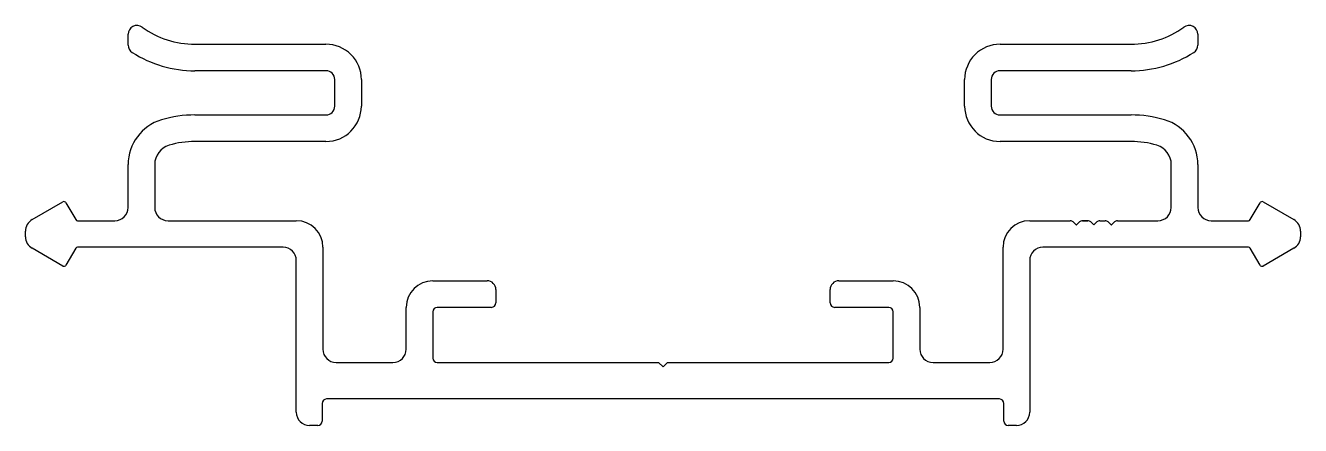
# Model space of a CAD drawing. Header units: inches. Extents: x -36 to 37.2, y 2.7 to 25.7.
import ezdxf

# ---------------------------------------------------------------- set-up
doc = ezdxf.new("R2010")
doc.units = ezdxf.units.IN
doc.header["$MEASUREMENT"] = 0
doc.layers.add('1', color=7, linetype='Continuous')

msp = doc.modelspace()

# ---------------------------------------------------------------- linework, layer by layer
at = {"layer": '1', "color": 6, "linetype": 'Continuous'}
for p, q in [((-30.078, 24.58), (-30.078, 25.194)), ((31.293, 25.194), (31.293, 24.58)), ((-26.247, 24.627), (-18.73, 24.627)), ((19.946, 24.627), (27.462, 24.627)), ((-18.73, 23.103), (-26.247, 23.103)), ((27.462, 23.103), (19.946, 23.103)), ((-18.222, 21.071), (-18.222, 22.595)), ((-16.698, 22.595), (-16.698, 21.071)), ((17.914, 21.071), (17.914, 22.595)), ((19.438, 22.595), (19.438, 21.071)), ((-26.247, 20.563), (-18.73, 20.563)), ((19.946, 20.563), (27.462, 20.563)), ((-18.73, 19.039), (-26.247, 19.039)), ((27.462, 19.039), (19.946, 19.039)), ((-30.078, 15.253), (-30.078, 17.717)), ((-28.554, 17.717), (-28.554, 15.253)), ((29.769, 15.253), (29.769, 17.717)), ((31.293, 17.717), (31.293, 15.253)), ((-35.587, 14.55), (-33.82, 15.57)), ((-33.647, 15.524), (-33.087, 14.554)), ((34.303, 14.554), (34.862, 15.524)), ((35.036, 15.57), (36.803, 14.55)), ((-32.977, 14.491), (-30.84, 14.491)), ((-27.792, 14.491), (-20.43, 14.491)), ((21.645, 14.491), (23.973, 14.491)), ((23.973, 14.491), (23.973, 14.491)), ((24.15, 14.418), (24.321, 14.247)), ((24.332, 14.247), (24.503, 14.418)), ((24.68, 14.491), (24.973, 14.491)), ((24.973, 14.491), (24.68, 14.491)), ((24.68, 14.491), (24.973, 14.491)), ((24.973, 14.491), (24.68, 14.491)), ((24.68, 14.491), (24.973, 14.491)), ((25.15, 14.418), (25.321, 14.247)), ((25.332, 14.247), (25.503, 14.418)), ((25.68, 14.491), (25.973, 14.491)), ((26.149, 14.418), (26.321, 14.247)), ((26.332, 14.247), (26.503, 14.418)), ((26.68, 14.491), (29.007, 14.491)), ((32.055, 14.491), (34.193, 14.491)), ((-35.968, 13.567), (-35.968, 13.89)), ((37.184, 13.89), (37.184, 13.567)), ((-33.82, 11.887), (-35.587, 12.907)), ((-33.087, 12.903), (-33.647, 11.934)), ((-21.192, 12.967), (-32.977, 12.967)), ((-18.906, 12.967), (-18.906, 7.111)), ((20.121, 7.111), (20.121, 12.967)), ((34.193, 12.967), (22.407, 12.967)), ((34.862, 11.934), (34.303, 12.903)), ((36.803, 12.907), (35.036, 11.887)), ((-20.43, 3.488), (-20.43, 12.205)), ((21.645, 12.205), (21.645, 3.488)), ((-12.6, 11.038), (-9.486, 11.038)), ((10.702, 11.038), (13.816, 11.038)), ((-8.978, 10.53), (-8.978, 9.768)), ((10.194, 9.768), (10.194, 10.53)), ((-14.124, 7.111), (-14.124, 9.514)), ((-9.232, 9.514), (-12.346, 9.514)), ((13.562, 9.514), (10.448, 9.514)), ((15.34, 9.514), (15.34, 7.111)), ((-12.6, 9.26), (-12.6, 6.603)), ((13.816, 6.603), (13.816, 9.26)), ((-18.144, 6.349), (-14.886, 6.349)), ((-12.346, 6.349), (-2.174, 6.349)), ((-2.174, 6.349), (-2.173, 6.349)), ((-2.173, 6.349), (0.354, 6.349)), ((0.354, 6.349), (0.608, 6.095)), ((0.608, 6.095), (0.862, 6.349)), ((0.862, 6.349), (3.389, 6.349)), ((3.389, 6.349), (3.389, 6.349)), ((3.389, 6.349), (13.562, 6.349)), ((16.102, 6.349), (19.359, 6.349)), ((-18.95, 3.996), (-18.95, 2.98)), ((-2.174, 4.25), (-18.696, 4.25)), ((-2.173, 4.25), (-2.174, 4.25)), ((0.608, 4.25), (-2.173, 4.25)), ((3.389, 4.25), (0.608, 4.25)), ((19.912, 4.25), (3.389, 4.25)), ((3.389, 4.25), (3.389, 4.25)), ((20.166, 2.98), (20.166, 3.996)), ((-19.204, 2.726), (-19.668, 2.726)), ((20.883, 2.726), (20.42, 2.726))]:
    msp.add_line(p, q, dxfattribs=at)
for centre, radius, start, end in [((-29.57, 25.194), 0.508, 54.14125, 180), ((-26.247, 29.791), 5.165, 234.14125, 270), ((27.462, 29.791), 5.165, 270, 305.85875), ((30.785, 25.194), 0.508, 0, 125.85875), ((-29.57, 24.58), 0.508, 180, 237.47682), ((-26.247, 29.791), 6.689, 237.47682, 270), ((-18.73, 22.595), 2.032, 359.99999, 90.00001), ((19.946, 22.595), 2.032, 89.99999, 180.00001), ((27.462, 29.791), 6.689, 270, 302.52318), ((30.785, 24.58), 0.508, 302.52318, 0), ((-18.73, 22.595), 0.508, 360, 90), ((19.946, 22.595), 0.508, 90, 180), ((-26.247, 13.874), 6.689, 90, 106.73076), ((-18.73, 21.071), 0.508, 270, 360), ((-18.73, 21.071), 2.032, 270, 360), ((19.946, 21.071), 2.032, 180, 270), ((19.946, 21.071), 0.508, 180, 270), ((27.462, 13.874), 6.689, 73.26924, 90), ((-27.402, 17.717), 2.676, 106.73076, 180), ((28.618, 17.717), 2.676, 0, 73.26924), ((-26.247, 13.874), 5.165, 90, 106.73076), ((27.462, 13.874), 5.165, 73.26924, 90), ((-27.402, 17.717), 1.152, 106.73076, 180), ((28.618, 17.717), 1.152, 360, 73.26924), ((-33.757, 15.46), 0.127, 30, 120), ((34.972, 15.46), 0.127, 60, 150), ((-30.84, 15.253), 0.762, 270, 360), ((-27.792, 15.253), 0.762, 180, 270), ((29.007, 15.253), 0.762, 270, 360), ((32.055, 15.253), 0.762, 180, 270), ((-35.206, 13.89), 0.762, 120, 180), ((-32.977, 14.618), 0.127, 210, 270), ((-20.43, 12.967), 1.524, 0, 90), ((21.645, 12.967), 1.524, 90, 180), ((23.973, 14.241), 0.25, 45, 90), ((24.326, 14.252), 0.008, 225, 315), ((24.68, 14.241), 0.25, 90, 135), ((24.973, 14.241), 0.25, 45, 90), ((25.326, 14.252), 0.008, 225, 315), ((25.68, 14.241), 0.25, 90, 135), ((25.973, 14.241), 0.25, 45, 90), ((26.326, 14.252), 0.008, 225, 315), ((26.68, 14.241), 0.25, 90, 135), ((34.193, 14.618), 0.127, 270, 330), ((36.422, 13.89), 0.762, 0, 60), ((-35.206, 13.567), 0.762, 180, 240), ((36.422, 13.567), 0.762, 300, 0), ((-32.977, 12.84), 0.127, 90, 150), ((-21.192, 12.205), 0.762, 0, 90), ((22.407, 12.205), 0.762, 90, 180), ((34.193, 12.84), 0.127, 30, 90), ((-33.757, 11.997), 0.127, 240, 330), ((34.972, 11.997), 0.127, 210, 300), ((-12.6, 9.514), 1.524, 90, 180), ((-9.486, 10.53), 0.508, 360, 90), ((10.702, 10.53), 0.508, 90, 180), ((13.816, 9.514), 1.524, 360, 90), ((-12.346, 9.26), 0.254, 90, 180), ((-9.232, 9.768), 0.254, 270, 360), ((10.448, 9.768), 0.254, 180, 270), ((13.562, 9.26), 0.254, 0, 90), ((-18.144, 7.111), 0.762, 180, 270), ((-14.886, 7.111), 0.762, 270, 0), ((-12.346, 6.603), 0.254, 180, 270), ((13.562, 6.603), 0.254, 270, 360), ((16.102, 7.111), 0.762, 180, 270), ((19.359, 7.111), 0.762, 270, 0), ((-18.696, 3.996), 0.254, 90, 180), ((19.912, 3.996), 0.254, 360, 90), ((-19.668, 3.488), 0.762, 180, 270), ((-19.204, 2.98), 0.254, 270, 0), ((20.42, 2.98), 0.254, 180, 270), ((20.883, 3.488), 0.762, 270, 0)]:
    msp.add_arc(centre, radius, start, end, dxfattribs=at)

doc.saveas('drawing.dxf')
